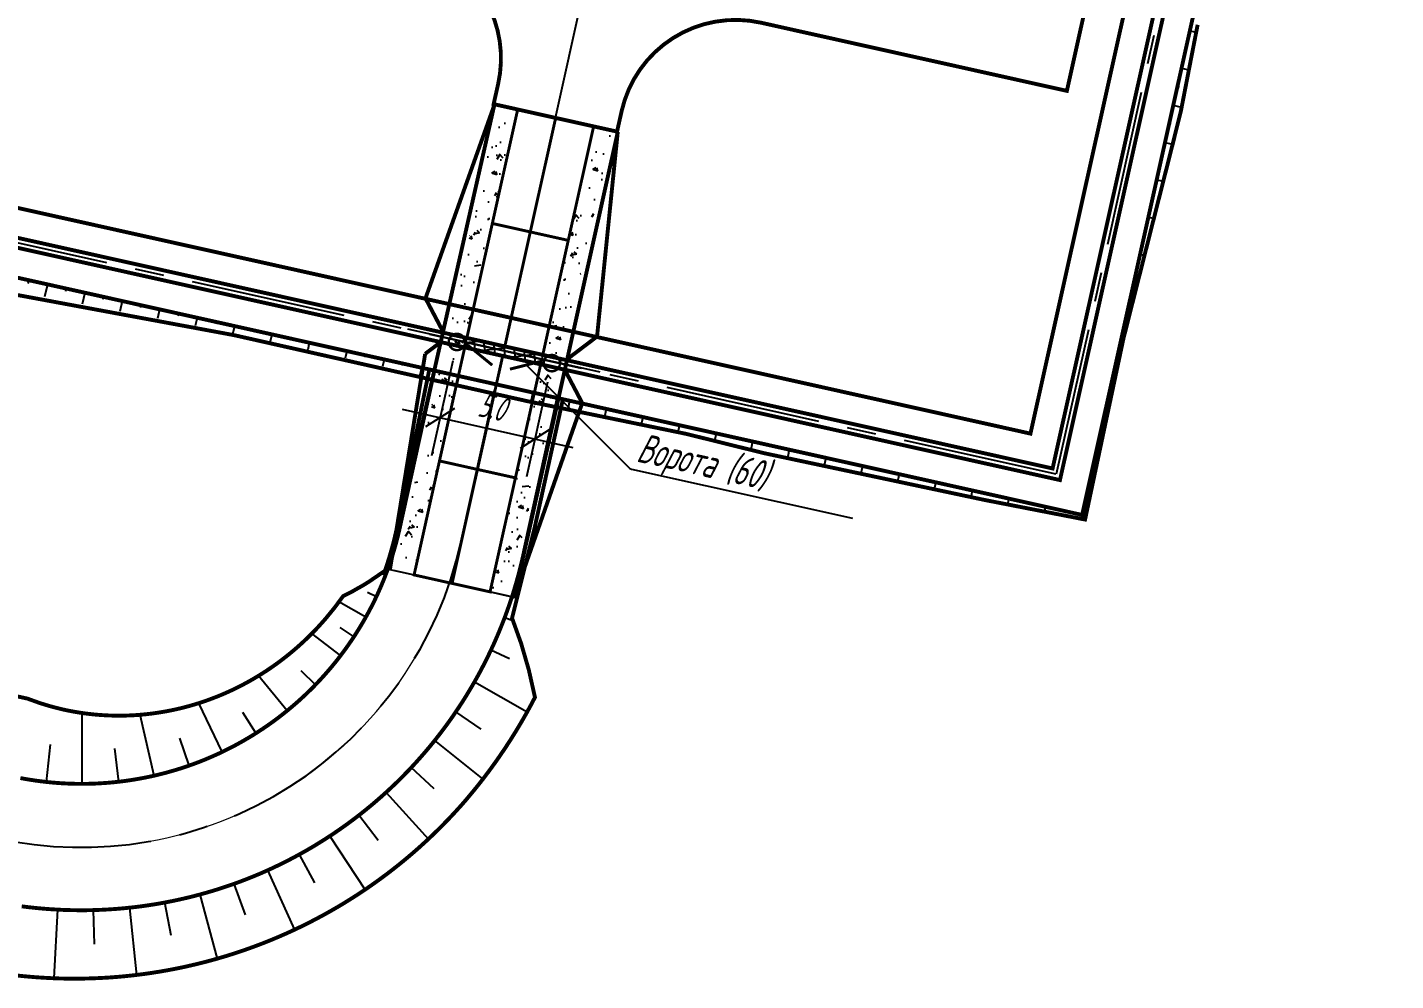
# Model space of a CAD drawing. Extents: x 5370511 to 5386565, y 1010429 to 1053793.
# Drawn here: x 5380075.1 to 5380145.4, y 1039731.8 to 1039780.8 of the extents above; entities that cross this region are included whole.
import ezdxf
from ezdxf import colors
from ezdxf.entities.mleader import LeaderData, LeaderLine
from ezdxf.math import Vec2, Vec3

# ---------------------------------------------------------------- set-up
doc = ezdxf.new("R2010")
doc.units = 0
doc.header["$PDMODE"] = 32
doc.header["$PDSIZE"] = 0.3
doc.linetypes.add('DASHDOTX2', pattern=[50.8, 25.4, -12.7, 0, -12.7])
doc.linetypes.add('осевая2', pattern=[12.5, 8, -1.5, 1.5, -1.5])
doc.layers.get('0').update_dxf_attribs({"linetype": 'CONTINUOUS'})
doc.layers.get('DEFPOINTS').update_dxf_attribs({"linetype": 'CONTINUOUS'})
for name, color, linetype in [('3D-MODEL', 7, 'CONTINUOUS'), ('АД_ось', 7, 'CONTINUOUS'), ('АД_откосы', 7, 'CONTINUOUS'), ('ГП_граница насыпи', 242, 'CONTINUOUS'), ('ГП_обвалование', 7, 'CONTINUOUS'), ('ГП_ось обвал', 1, 'осевая2'), ('ГП_Ось_проезда', 1, 'DASHDOTX2'), ('ГП_откос', 246, 'CONTINUOUS'), ('ГП_переезд', 7, 'CONTINUOUS'), ('ГП_проезд', 114, 'CONTINUOUS'), ('ТРАССА_АД', 7, 'CONTINUOUS'), ('Эстакада ЭС', 20, 'CONTINUOUS')]:
    doc.layers.add(name, color=color, linetype=linetype)
doc.layers.add('ИИ_ОФОРМЛЕНИЕ_025', color=7, linetype='CONTINUOUS', lineweight=25)
doc.styles.add('ГОСТ_НИПИ', font='gost_nipi.shx', dxfattribs={"oblique": 15})
doc.styles.add('ГОСТ_НИПИ_разм', font='gost_nipi.shx', dxfattribs={"width": 0.8, "oblique": 15, "height": 2.5})
doc.dimstyles.new('Лист М500', dxfattribs={"dimtxt": 2.5, "dimasz": 2.5, "dimexe": 2, "dimexo": 1, "dimgap": 1, "dimtad": 1, "dimdec": 1, "dimlfac": 0.5, "dimzin": 0, "dimdsep": 46, "dimtxsty": 'ГОСТ_НИПИ_разм', "dimblk": 'OBLIQUE', "dimcen": 0.09, "dimdle": 2, "dimaunit": 1, "dimadec": 0, "dimazin": 0, "dimtfac": 1, "dimtdec": 1, "dimtofl": 0, "dimtmove": 1, "dimatfit": 3, "dimldrblk": 'NONE', "dimfxl": 1, "dimtolj": 1, "dimtzin": 0, "dimarcsym": 0})

# ---------------------------------------------------------------- blocks, each defined once
blk = doc.blocks.new('ад_откосы')
at = {"layer": 'АД_ось', "color": 253, "linetype": 'осевая2'}
blk.add_lwpolyline([(5380027.69, 1039749.37), (5380073.498, 1039739.146, 0.414842), (5380097.384, 1039754.351), (5380099.18, 1039762.48)], format="xyb", dxfattribs=at)
at = {"layer": 'АД_откосы', "color": 253, "const_width": 0.2}
for points in [[(5380096.019, 1039763.165), (5380094.202, 1039754.918), (5380094.14, 1039754.661), (5380094.075, 1039754.406), (5380094.005, 1039754.151), (5380093.932, 1039753.898), (5380093.855, 1039753.645), (5380093.773, 1039753.394), (5380093.688, 1039753.145), (5380093.599, 1039752.897), (5380093.506, 1039752.65), (5380093.409, 1039752.404), (5380093.308, 1039752.161), (5380093.203, 1039751.918), (5380093.095, 1039751.678), (5380092.983, 1039751.439), (5380092.867, 1039751.202), (5380092.747, 1039750.967), (5380092.624, 1039750.734), (5380092.496, 1039750.503), (5380092.366, 1039750.274), (5380092.232, 1039750.047), (5380092.094, 1039749.822), (5380091.953, 1039749.599), (5380091.808, 1039749.378), (5380091.659, 1039749.16), (5380091.508, 1039748.944), (5380091.353, 1039748.731), (5380091.194, 1039748.52), (5380091.033, 1039748.311), (5380090.868, 1039748.106), (5380090.7, 1039747.902), (5380090.528, 1039747.702), (5380090.354, 1039747.504), (5380090.176, 1039747.309), (5380089.996, 1039747.117), (5380089.812, 1039746.927), (5380089.625, 1039746.741), (5380089.436, 1039746.557), (5380089.243, 1039746.377), (5380089.048, 1039746.199), (5380088.85, 1039746.025), (5380088.65, 1039745.854), (5380088.446, 1039745.685), (5380088.24, 1039745.521), (5380088.032, 1039745.359), (5380087.821, 1039745.201), (5380087.607, 1039745.046), (5380087.391, 1039744.894), (5380087.173, 1039744.746), (5380086.952, 1039744.601), (5380086.73, 1039744.46), (5380086.505, 1039744.323), (5380086.277, 1039744.189), (5380086.048, 1039744.058), (5380085.817, 1039743.931), (5380085.584, 1039743.808), (5380085.348, 1039743.688), (5380085.111, 1039743.573), (5380084.873, 1039743.46), (5380084.632, 1039743.352), (5380084.39, 1039743.248), (5380084.146, 1039743.147), (5380083.901, 1039743.05), (5380083.653, 1039742.957), (5380083.402, 1039742.867), (5380083.15, 1039742.781), (5380082.896, 1039742.699), (5380082.641, 1039742.622), (5380082.385, 1039742.548), (5380082.128, 1039742.478), (5380081.87, 1039742.413), (5380081.611, 1039742.351), (5380081.351, 1039742.294), (5380081.09, 1039742.241), (5380080.828, 1039742.192), (5380080.565, 1039742.147), (5380080.302, 1039742.107), (5380080.038, 1039742.07), (5380079.774, 1039742.038), (5380079.509, 1039742.01), (5380079.243, 1039741.986), (5380078.978, 1039741.967), (5380078.712, 1039741.951), (5380078.446, 1039741.94), (5380078.179, 1039741.933), (5380077.913, 1039741.931), (5380077.647, 1039741.932), (5380077.38, 1039741.938), (5380077.114, 1039741.948), (5380076.848, 1039741.962), (5380076.582, 1039741.981), (5380076.317, 1039742.004), (5380076.052, 1039742.03), (5380075.788, 1039742.062), (5380075.524, 1039742.097), (5380075.26, 1039742.137), (5380074.997, 1039742.18), (5380074.735, 1039742.228)], [(5380058.386, 1039750), (5380075.099, 1039746.31), (5380075.693, 1039746.096), (5380075.982, 1039746.004), (5380076.274, 1039745.918), (5380076.568, 1039745.839), (5380076.863, 1039745.766), (5380077.16, 1039745.701), (5380077.459, 1039745.644), (5380077.759, 1039745.593), (5380078.06, 1039745.549), (5380078.367, 1039745.512), (5380078.679, 1039745.481), (5380078.991, 1039745.459), (5380079.303, 1039745.443), (5380079.616, 1039745.435), (5380079.928, 1039745.434), (5380080.241, 1039745.441), (5380080.553, 1039745.455), (5380080.868, 1039745.477), (5380081.188, 1039745.507), (5380081.507, 1039745.544), (5380081.826, 1039745.589), (5380082.143, 1039745.641), (5380082.458, 1039745.701), (5380082.773, 1039745.768), (5380083.085, 1039745.843), (5380083.396, 1039745.925), (5380083.713, 1039746.017), (5380084.027, 1039746.116), (5380084.34, 1039746.223), (5380084.649, 1039746.337), (5380084.956, 1039746.458), (5380085.26, 1039746.586), (5380085.561, 1039746.722), (5380085.858, 1039746.865), (5380086.157, 1039747.017), (5380086.455, 1039747.178), (5380086.75, 1039747.346), (5380087.04, 1039747.52), (5380087.326, 1039747.702), (5380087.607, 1039747.89), (5380087.884, 1039748.084), (5380088.156, 1039748.286), (5380088.426, 1039748.495), (5380088.695, 1039748.714), (5380088.959, 1039748.94), (5380089.218, 1039749.172), (5380089.471, 1039749.409), (5380089.718, 1039749.653), (5380089.96, 1039749.902), (5380090.195, 1039750.158), (5380090.425, 1039750.418), (5380090.89, 1039750.986), (5380091.33, 1039751.58), (5380091.436, 1039751.63), (5380091.646, 1039751.734), (5380091.852, 1039751.845), (5380092.055, 1039751.963), (5380092.264, 1039752.078), (5380092.47, 1039752.2), (5380092.672, 1039752.329), (5380093.475, 1039752.878), (5380093.524, 1039753.022), (5380093.619, 1039753.312), (5380093.71, 1039753.603), (5380093.795, 1039753.895), (5380093.876, 1039754.189), (5380093.952, 1039754.484), (5380094.023, 1039754.78), (5380094.089, 1039755.078), (5380095.758, 1039763.223)], [(5380074.803, 1039735.638), (5380075.17, 1039735.593), (5380075.537, 1039735.553), (5380075.906, 1039735.519), (5380076.274, 1039735.491), (5380076.644, 1039735.469), (5380077.013, 1039735.452), (5380077.383, 1039735.442), (5380077.752, 1039735.437), (5380078.122, 1039735.438), (5380078.492, 1039735.445), (5380078.862, 1039735.458), (5380079.231, 1039735.477), (5380079.6, 1039735.501), (5380079.968, 1039735.531), (5380080.336, 1039735.568), (5380080.704, 1039735.609), (5380081.071, 1039735.657), (5380081.437, 1039735.711), (5380081.802, 1039735.77), (5380082.166, 1039735.835), (5380082.529, 1039735.906), (5380082.89, 1039735.983), (5380083.251, 1039736.065), (5380083.61, 1039736.153), (5380083.968, 1039736.247), (5380084.324, 1039736.346), (5380084.679, 1039736.451), (5380085.031, 1039736.561), (5380085.383, 1039736.678), (5380085.732, 1039736.799), (5380086.079, 1039736.926), (5380086.424, 1039737.059), (5380086.767, 1039737.197), (5380087.108, 1039737.34), (5380087.443, 1039737.488), (5380087.775, 1039737.642), (5380088.105, 1039737.8), (5380088.432, 1039737.963), (5380088.756, 1039738.132), (5380089.078, 1039738.306), (5380089.397, 1039738.484), (5380089.713, 1039738.668), (5380090.027, 1039738.857), (5380090.337, 1039739.051), (5380090.644, 1039739.249), (5380090.948, 1039739.452), (5380091.249, 1039739.66), (5380091.547, 1039739.873), (5380091.841, 1039740.09), (5380092.132, 1039740.312), (5380092.419, 1039740.539), (5380092.702, 1039740.77), (5380092.982, 1039741.005), (5380093.258, 1039741.245), (5380093.531, 1039741.489), (5380093.799, 1039741.738), (5380094.064, 1039741.99), (5380094.324, 1039742.247), (5380094.581, 1039742.508), (5380094.833, 1039742.772), (5380095.081, 1039743.041), (5380095.325, 1039743.314), (5380095.565, 1039743.59), (5380095.8, 1039743.87), (5380096.031, 1039744.154), (5380096.257, 1039744.441), (5380096.479, 1039744.732), (5380096.696, 1039745.026), (5380096.909, 1039745.324), (5380097.116, 1039745.625), (5380097.319, 1039745.929), (5380097.518, 1039746.237), (5380097.711, 1039746.547), (5380097.899, 1039746.861), (5380098.083, 1039747.177), (5380098.261, 1039747.496), (5380098.435, 1039747.818), (5380098.603, 1039748.143), (5380098.766, 1039748.47), (5380098.925, 1039748.8), (5380099.077, 1039749.132), (5380099.225, 1039749.467), (5380099.367, 1039749.804), (5380099.504, 1039750.143), (5380099.636, 1039750.484), (5380099.762, 1039750.827), (5380099.883, 1039751.173), (5380099.999, 1039751.52), (5380100.109, 1039751.868), (5380100.213, 1039752.219), (5380100.312, 1039752.571), (5380100.406, 1039752.925), (5380100.494, 1039753.28), (5380100.576, 1039753.636), (5380102.367, 1039761.768)], [(5380074.575, 1039732.083), (5380075.004, 1039732.04), (5380075.434, 1039732.003), (5380075.864, 1039731.973), (5380076.295, 1039731.95), (5380076.726, 1039731.933), (5380077.157, 1039731.924), (5380077.588, 1039731.922), (5380078.018, 1039731.927), (5380078.449, 1039731.938), (5380078.879, 1039731.957), (5380079.309, 1039731.982), (5380079.738, 1039732.014), (5380080.167, 1039732.054), (5380080.595, 1039732.1), (5380081.022, 1039732.153), (5380081.448, 1039732.213), (5380081.874, 1039732.28), (5380082.298, 1039732.354), (5380082.721, 1039732.434), (5380083.143, 1039732.521), (5380083.563, 1039732.616), (5380083.981, 1039732.716), (5380084.398, 1039732.824), (5380084.813, 1039732.938), (5380085.225, 1039733.059), (5380085.635, 1039733.186), (5380086.042, 1039733.32), (5380086.447, 1039733.46), (5380086.85, 1039733.607), (5380087.251, 1039733.76), (5380087.649, 1039733.92), (5380088.044, 1039734.086), (5380088.437, 1039734.258), (5380088.827, 1039734.437), (5380089.214, 1039734.622), (5380089.598, 1039734.813), (5380089.978, 1039735.011), (5380090.356, 1039735.214), (5380090.73, 1039735.424), (5380091.101, 1039735.639), (5380091.468, 1039735.861), (5380091.832, 1039736.088), (5380092.19, 1039736.32), (5380092.545, 1039736.558), (5380092.895, 1039736.802), (5380093.242, 1039737.052), (5380093.585, 1039737.306), (5380093.924, 1039737.567), (5380094.258, 1039737.833), (5380094.588, 1039738.104), (5380094.914, 1039738.38), (5380095.235, 1039738.662), (5380095.551, 1039738.949), (5380095.863, 1039739.241), (5380096.17, 1039739.538), (5380096.472, 1039739.839), (5380096.77, 1039740.146), (5380097.062, 1039740.457), (5380097.35, 1039740.773), (5380097.632, 1039741.094), (5380097.774, 1039741.262), (5380098.055, 1039741.6), (5380098.331, 1039741.943), (5380098.601, 1039742.291), (5380098.866, 1039742.643), (5380099.125, 1039742.999), (5380099.378, 1039743.359), (5380099.625, 1039743.723), (5380099.867, 1039744.091), (5380100.102, 1039744.463), (5380100.332, 1039744.838), (5380100.555, 1039745.217), (5380100.773, 1039745.6), (5380100.984, 1039745.986), (5380101.189, 1039746.376), (5380100.872, 1039747.785), (5380100.478, 1039749.143), (5380100.011, 1039750.446), (5380101.163, 1039755.05), (5380102.629, 1039761.71)]]:
    blk.add_lwpolyline(points, dxfattribs=at)
at = {"layer": 'АД_откосы', "color": 253, "linetype": 'ByBlock', "lineweight": -3}
for points in [[(5380095.758, 1039763.223), (5380096.019, 1039763.165)], [(5380102.629, 1039761.71), (5380102.367, 1039761.768)], [(5380095.01, 1039759.064), (5380095.11, 1039759.042)], [(5380094.075, 1039754.406), (5380093.941, 1039754.441)], [(5380093.793, 1039753.665), (5380093.853, 1039753.646)], [(5380093.506, 1039752.65), (5380093.273, 1039752.74)], [(5380100.312, 1039752.571), (5380100.528, 1039752.512)], [(5380092.573, 1039751.777), (5380093.035, 1039751.56)], [(5380092.496, 1039750.503), (5380091.106, 1039751.281)], [(5380100.128, 1039751.478), (5380099.996, 1039751.52)], [(5380099.636, 1039750.484), (5380100.054, 1039750.326)], [(5380091.194, 1039748.52), (5380089.713, 1039749.65)], [(5380091.158, 1039749.963), (5380091.877, 1039749.491)], [(5380099.88, 1039748.351), (5380098.922, 1039748.801)], [(5380089.152, 1039747.751), (5380089.901, 1039747.025)], [(5380088.446, 1039745.685), (5380086.981, 1039747.487)], [(5380098.083, 1039747.177), (5380100.794, 1039745.633)], [(5380077.913, 1039741.931), (5380077.906, 1039745.575)], [(5380081.611, 1039742.351), (5380080.895, 1039745.483)], [(5380085.111, 1039743.573), (5380083.91, 1039746.082)], [(5380086.158, 1039745.609), (5380086.839, 1039744.534)], [(5380098.415, 1039744.744), (5380097.114, 1039745.627)], [(5380082.908, 1039744.281), (5380083.401, 1039742.869)], [(5380096.031, 1039744.154), (5380098.511, 1039742.169)], [(5380076.263, 1039743.948), (5380076.052, 1039742.033)], [(5380079.58, 1039743.741), (5380079.773, 1039742.04)], [(5380096.001, 1039741.676), (5380094.831, 1039742.774)], [(5380093.531, 1039741.489), (5380095.711, 1039739.094)], [(5380093.131, 1039739.024), (5380092.13, 1039740.315)], [(5380090.644, 1039739.249), (5380092.455, 1039736.494)], [(5380089.878, 1039736.852), (5380089.077, 1039738.308)], [(5380087.443, 1039737.488), (5380088.821, 1039734.431)], [(5380083.968, 1039736.247), (5380084.859, 1039732.948)], [(5380086.3, 1039735.208), (5380085.731, 1039736.802)], [(5380080.336, 1039735.568), (5380080.704, 1039732.11)], [(5380082.482, 1039734.144), (5380082.165, 1039735.838)], [(5380076.644, 1039735.469), (5380076.459, 1039731.94)], [(5380078.539, 1039733.696), (5380078.492, 1039735.448)]]:
    blk.add_lwpolyline(points, dxfattribs=at)
blk = doc.blocks.new('куст_откос')
at = {"layer": 'ГП_откос', "color": 253, "lineweight": 15}
for points, const_width, elevation in [([(101.981, -37.877), (101.981, -43.077), (101.981, -48.276), (101.981, -53.476), (101.981, -58.675), (101.981, -63.874), (96.839, -63.874), (91.698, -63.874), (86.556, -63.874), (81.414, -63.874), (76.273, -63.874), (71.131, -63.874), (65.977, -63.874), (60.823, -63.874), (55.669, -63.874), (50.515, -63.874), (45.362, -63.874)], 0.01, 48.9), ([(45.703, -64.758), (50.515, -64.585), (50.786, -64.575), (55.669, -64.399), (55.869, -64.392), (57.43, -64.336), (60.823, -64.343), (61.005, -64.344), (65.977, -64.355), (66.163, -64.355), (71.131, -64.366), (72.741, -64.369), (72.9, -64.37), (72.921, -64.369), (72.954, -64.368), (76.102, -64.317), (76.273, -64.314), (81.2, -64.234), (81.275, -64.236), (81.414, -64.239), (81.556, -64.242), (85.332, -64.332), (86.556, -64.319), (86.727, -64.318), (91.698, -64.267), (96.707, -64.216), (96.839, -64.215), (96.918, -64.214), (102.181, -64.073), (102.152, -61.196), (102.134, -59.426), (102.127, -58.732), (102.127, -58.675), (102.086, -54.568), (102.116, -53.528), (102.117, -53.476), (102.264, -48.387), (102.268, -48.276), (102.383, -44.303), (102.41, -43.244), (102.414, -43.077), (102.428, -42.548), (102.304, -38.003)], 0.2, 49.01)]:
    blk.add_lwpolyline(points, dxfattribs=dict(at, const_width=const_width, elevation=elevation))
at = {"layer": 'ГП_откос', "color": 253, "linetype": 'ByBlock', "lineweight": -3}
for points in [[(101.981, -38.394), (102.248, -38.394)], [(101.981, -39.374), (102.053, -39.374)], [(101.981, -40.354), (102.291, -40.354)], [(101.981, -41.334), (102.064, -41.334)], [(101.981, -42.314), (102.333, -42.314)], [(101.981, -43.294), (102.066, -43.294)], [(101.981, -44.274), (102.303, -44.274)], [(101.981, -45.254), (102.056, -45.254)], [(101.981, -46.234), (102.258, -46.234)], [(101.981, -47.214), (102.044, -47.214)], [(101.981, -48.194), (102.212, -48.194)], [(101.981, -49.174), (102.033, -49.174)], [(101.981, -50.154), (102.167, -50.154)], [(101.981, -51.134), (102.022, -51.134)], [(101.981, -52.114), (102.121, -52.114)], [(101.981, -53.094), (102.01, -53.094)], [(101.981, -54.074), (102.076, -54.074)], [(101.981, -55.054), (102.003, -55.054)], [(101.981, -56.034), (102.076, -56.034)], [(101.981, -57.014), (102.007, -57.014)], [(101.981, -57.994), (102.092, -57.994)], [(101.981, -58.974), (102.011, -58.974)], [(101.981, -59.954), (102.108, -59.954)], [(101.981, -60.934), (102.015, -60.934)], [(101.981, -61.914), (102.124, -61.914)], [(101.981, -62.894), (102.018, -62.894)], [(46.499, -63.874), (46.499, -64.045)], [(47.484, -63.874), (47.484, -64.53)], [(48.469, -63.874), (48.469, -64.031)], [(49.454, -63.874), (49.454, -64.473)], [(50.44, -63.874), (50.44, -64.017)], [(51.425, -63.874), (51.425, -64.417)], [(52.41, -63.874), (52.41, -64.003)], [(53.396, -63.874), (53.396, -64.36)], [(54.381, -63.874), (54.381, -63.989)], [(55.366, -63.874), (55.366, -64.303)], [(56.351, -63.874), (56.351, -63.974)], [(57.337, -63.874), (57.337, -64.246)], [(58.322, -63.874), (58.322, -63.967)], [(59.307, -63.874), (59.307, -64.247)], [(60.293, -63.874), (60.293, -63.968)], [(61.278, -63.874), (61.278, -64.25)], [(62.263, -63.874), (62.263, -63.969)], [(63.249, -63.874), (63.249, -64.254)], [(64.234, -63.874), (64.234, -63.97)], [(65.219, -63.874), (65.219, -64.257)], [(66.204, -63.874), (66.204, -63.971)], [(67.19, -63.874), (67.19, -64.261)], [(68.175, -63.874), (68.175, -63.971)], [(69.16, -63.874), (69.16, -64.264)], [(70.146, -63.874), (70.146, -63.972)], [(71.131, -64.366), (71.131, -63.874)], [(72.095, -63.874), (72.095, -63.973)], [(73.059, -63.874), (73.059, -64.268)], [(74.023, -63.874), (74.023, -63.97)], [(74.987, -63.874), (74.987, -64.243)], [(75.951, -63.874), (75.951, -63.963)], [(76.915, -63.874), (76.915, -64.218)], [(77.879, -63.874), (77.879, -63.957)], [(78.843, -63.874), (78.843, -64.193)], [(79.807, -63.874), (79.807, -63.951)], [(80.771, -63.874), (80.771, -64.168)], [(81.736, -63.874), (81.736, -63.949)], [(82.7, -63.874), (82.7, -64.19)], [(83.664, -63.874), (83.664, -63.958)], [(84.628, -63.874), (84.628, -64.227)], [(85.592, -63.874), (85.592, -63.965)], [(86.556, -63.874), (86.556, -64.23)], [(87.52, -63.874), (87.52, -63.961)], [(88.484, -63.874), (88.484, -64.215)], [(89.448, -63.874), (89.448, -63.957)], [(90.412, -63.874), (90.412, -64.199)], [(91.376, -63.874), (91.376, -63.954)], [(92.34, -63.874), (92.34, -64.183)], [(93.304, -63.874), (93.304, -63.95)], [(94.268, -63.874), (94.268, -64.168)], [(95.232, -63.874), (95.232, -63.946)], [(96.196, -63.874), (96.196, -64.152)], [(97.161, -63.874), (97.161, -63.941)], [(98.125, -63.874), (98.125, -64.12)], [(99.089, -63.874), (99.089, -63.931)], [(100.053, -63.874), (100.053, -64.079)], [(101.017, -63.874), (101.017, -63.92)], [(102.181, -64.073), (101.981, -63.874)], [(101.981, -63.874), (102.139, -63.874)], [(101.981, -63.874), (101.981, -64.037)]]:
    blk.add_lwpolyline(points, dxfattribs=at)
blk = doc.blocks.new('125')
at = {"layer": 'ГП_переезд', "lineweight": -3}
h = blk.add_hatch(dxfattribs=at)
h.set_pattern_fill('AR-CONC', color=253, scale=0.3, angle=154.00719)
h.set_pattern_definition([(204.007191443, (-7634486.7304, -5076924.0718), (-1.85162098708, 1.11224984608), [0.225, -2.475]), (149.007191443, (-7634486.7304, -5076924.0718), (-0.61481389126, -2.2107483634), [0.18, -1.98]), (254.458635903, (-7634486.8847, -5076923.979), (-2.46643486206, -1.0984984994), [0.191220576, -2.103426336]), (200.191391443, (-7634486.9933, -5076924.611), (-2.66024599245, 1.849512766), [0.3375, -3.7125]), (250.642826933, (-7634487.215, -5076924.457), (-3.8011068157, -1.3978866138), [0.286831026, -3.15514128]), (145.191355433, (-7634486.9933, -5076924.611), (-3.8011068134, -1.3978866133), [0.27, -2.970000003]), (175.007191443, (-7634487.1972, -5076924.3448), (-1.08023477996, 1.87047930223), [0.225, -2.475]), (120.007191443, (-7634487.1972, -5076924.3448), (-1.60952042005, -1.635496397), [0.18, -1.98]), (225.458636183, (-7634487.2873, -5076924.1889), (-2.6897551782, 0.23498289985), [0.19122057, -2.103426336]), (191.507191443, (-7634486.7304, -5076924.07175), (-0.47047013873, -0.88167651016), [0, -1.956, 0, -2.01, 0, -1.9875]), (161.507191443, (-7634486.7304, -5076924.0718), (-1.22794207685, -0.71767254086), [0, -1.146, 0, -1.911, 0, -0.7575]), (121.507191443, (-7634486.129, -5076924.36495), (-1.409822805246, 0.762676666884), [0, -0.75, 0, -2.34, 0, -3.105]), (111.507191443, (-7634485.8594, -5076924.4964), (-1.70420454994, 0.49682078495), [0, -0.975, 0, -1.554, 0, -2.205])])
h.paths.add_polyline_path([(-13.635, 32.934), (-14.635, 32.934), (-14.635, 8.434), (-13.635, 8.434)])
h = blk.add_hatch(dxfattribs=at)
h.set_pattern_fill('AR-CONC', color=253, scale=0.3, angle=154.00719)
h.set_pattern_definition([(204.007191443, (-7634482.2361, -5076926.263), (-1.85162098708, 1.11224984608), [0.225, -2.475]), (149.007191443, (-7634482.2361, -5076926.263), (-0.61481389126, -2.2107483634), [0.18, -1.98]), (254.458635903, (-7634482.3904, -5076926.1704), (-2.46643486206, -1.0984984994), [0.191220576, -2.103426336]), (200.191391443, (-7634482.499, -5076926.8024), (-2.66024599245, 1.849512766), [0.3375, -3.7125]), (250.642826933, (-7634482.7208, -5076926.6482), (-3.8011068157, -1.3978866138), [0.286831026, -3.15514128]), (145.191355433, (-7634482.499, -5076926.8024), (-3.8011068134, -1.3978866133), [0.27, -2.970000003]), (175.007191443, (-7634482.703, -5076926.536), (-1.08023477996, 1.87047930223), [0.225, -2.475]), (120.007191443, (-7634482.703, -5076926.536), (-1.60952042005, -1.635496397), [0.18, -1.98]), (225.458636183, (-7634482.793, -5076926.3802), (-2.6897551782, 0.23498289985), [0.19122057, -2.103426336]), (191.507191443, (-7634482.2361, -5076926.26304), (-0.47047013873, -0.88167651016), [0, -1.956, 0, -2.01, 0, -1.9875]), (161.507191443, (-7634482.2361, -5076926.263), (-1.22794207685, -0.71767254086), [0, -1.146, 0, -1.911, 0, -0.7575]), (121.507191443, (-7634481.6348, -5076926.5562), (-1.409822805246, 0.762676666884), [0, -0.75, 0, -2.34, 0, -3.105]), (111.507191443, (-7634481.3651, -5076926.6877), (-1.70420454994, 0.49682078495), [0, -0.975, 0, -1.554, 0, -2.205])])
h.paths.add_polyline_path([(-8.635, 32.934), (-9.635, 32.934), (-9.635, 8.434), (-8.635, 8.434)])
at = {"layer": 'ГП_переезд'}
h = blk.add_hatch(dxfattribs=at)
h.set_pattern_fill('ANSI37', color=253, scale=4, angle=154.00719)
h.set_pattern_definition([(199.0071914425, (-7634482.2361, -5076926.26304), (0.16284341402, -0.472738852338), []), (289.0071914425, (-7634482.2361, -5076926.26304), (0.472738852338, 0.16284341402), [])])
h.paths.add_polyline_path([(-9.635, 20.934), (-13.635, 20.934), (-13.635, 20.434), (-9.635, 20.434)])
at = {"layer": 'ГП_переезд', "color": 253, "linetype": 'Continuous'}
for p, q in [((-8.635, 32.934, 0.802), (-14.635, 32.934, 0.802)), ((-6.571, 20.684, 0.802), (-16.699, 20.684, 0.802)), ((-8.635, 8.434, 0.802), (-14.635, 8.434, 0.802))]:
    blk.add_line(p, q, dxfattribs=at)
at = {"layer": 'ГП_переезд', "color": 253, "lineweight": 30}
blk.add_line((-13.635, 20.934, 0.802), (-13.868, 20.934, 0.802), dxfattribs=at)
at = {"layer": 'ГП_переезд', "color": 253, "lineweight": -3, "const_width": 0.2, "elevation": 0.802}
for points in [[(-14.857, 32.914), (-16.153, 22.434)], [(-8.364, 32.934), (-7.117, 22.434)], [(-14.88, 20.934), (-16.153, 22.434)], [(-8.389, 20.934), (-7.117, 22.434)], [(-14.88, 20.434), (-15.548, 19.646)], [(-8.389, 20.434), (-7.117, 18.934)], [(-15.548, 19.646), (-14.905, 8.415)], [(-7.117, 18.934), (-8.364, 8.415)]]:
    blk.add_lwpolyline(points, dxfattribs=at)
at = {"layer": 'ГП_переезд', "color": 253, "const_width": 0.2, "elevation": 0.802}
for points in [[(-14.94, 8.434), (-14.857, 32.914)], [(-8.362, 8.433), (-8.362, 32.934)]]:
    blk.add_lwpolyline(points, dxfattribs=at)
at = {"layer": 'ГП_переезд', "color": 253, "elevation": 0.802}
for points in [[(-13.635, 32.934), (-14.857, 32.934), (-14.905, 8.434), (-13.635, 8.434)], [(-8.364, 32.934), (-9.635, 32.934), (-9.635, 8.434), (-8.407, 8.433)]]:
    blk.add_lwpolyline(points, close=True, dxfattribs=at)
at = {"layer": 'ГП_переезд', "color": 253, "linetype": 'Continuous', "const_width": 0.15, "elevation": 0.802}
for points in [[(-11.635, 26.934), (-11.635, 32.934), (-13.635, 32.934), (-13.635, 26.934)], [(-9.635, 26.934), (-9.635, 32.934), (-11.635, 32.934), (-11.635, 26.934)], [(-11.635, 20.934), (-11.635, 26.934), (-13.635, 26.934), (-13.635, 20.934)], [(-9.635, 20.934), (-9.635, 26.934), (-11.635, 26.934), (-11.635, 20.934)], [(-11.635, 14.434), (-11.635, 20.434), (-13.635, 20.434), (-13.635, 14.434)], [(-9.635, 14.434), (-9.635, 20.434), (-11.635, 20.434), (-11.635, 14.434)], [(-11.635, 8.434), (-11.635, 14.434), (-13.635, 14.434), (-13.635, 8.434)], [(-9.635, 8.434), (-9.635, 14.434), (-11.635, 14.434), (-11.635, 8.434)]]:
    blk.add_lwpolyline(points, close=True, dxfattribs=at)
blk = doc.blocks.new('_None')
blk = doc.blocks.new('_Oblique')
at = {"color": 0, "linetype": 'ByBlock', "lineweight": -2}
blk.add_line((-0.5, -0.5), (0.5, 0.5), dxfattribs=at)
blk = doc.blocks.new('*D413')
at = {"color": 0, "lineweight": -2, "transparency": 16777216}
for p, q in [((5380096.959, 1039763.657), (5380095.875, 1039758.79)), ((5380101.839, 1039762.57), (5380100.755, 1039757.703)), ((5380094.357, 1039761.177), (5380103.142, 1039759.22))]:
    blk.add_line(p, q, dxfattribs=at)
at = {"layer": 'DEFPOINTS', "color": 0, "lineweight": 15, "transparency": 16777216}
for p in [(5380097.176, 1039764.633), (5380102.056, 1039763.546), (5380101.19, 1039759.655)]:
    blk.add_point(p, dxfattribs=at)
at = {"color": 0, "lineweight": -2, "transparency": 16777216, "xscale": 1.25, "yscale": 1.25, "zscale": 1.25}
for p, rotation in [((5380096.309, 1039760.742), 167.4452412575006), ((5380101.19, 1039759.655), 347.4452412575006)]:
    blk.add_blockref('_Oblique', p, dxfattribs=dict(at, rotation=rotation))
at = {"color": 0, "transparency": 16777216, "insert": (5380098.994, 1039761.297), "char_height": 2.5, "attachment_point": 5, "rotation": 347.44524, "style": 'ГОСТ_НИПИ_разм'}
blk.add_mtext('\\A1;{\\H0.5x;5.0}', dxfattribs=at)

msp = doc.modelspace()

# ---------------------------------------------------------------- linework, layer by layer
at = {"layer": 'ТРАССА_АД', "lineweight": 20}
msp.add_lwpolyline([(5380027.69, 1039749.37), (5380073.498, 1039739.146, 0.414842), (5380097.384, 1039754.351), (5380099.18, 1039762.48)], format="xyb", dxfattribs=at)

# ---------------------------------------------------------------- next in the draw order: block references
at = {"layer": 'АД_откосы', "color": 253}
msp.add_blockref('ад_откосы', (0, 0), dxfattribs=at)

# ---------------------------------------------------------------- next in the draw order: linework, layer by layer
at = {"const_width": 0.125}
for points in [[(5380097.267, 1039765.043, 1), (5380097.085, 1039764.223, 1), (5380097.267, 1039765.043, 49.91739)], [(5380102.148, 1039763.956, 1), (5380101.965, 1039763.136, 1), (5380102.148, 1039763.956, 49.91739)]]:
    msp.add_lwpolyline(points, format="xyb", dxfattribs=at)
at = {"const_width": 0.15}
for points in [[(5380097.664, 1039764.524), (5380098.994, 1039763.441)], [(5380101.568, 1039763.654), (5380099.904, 1039763.238)]]:
    msp.add_lwpolyline(points, dxfattribs=at)
at = {"layer": '3D-MODEL', "color": 253, "lineweight": 15}
msp.add_polyline3d([(5379975.475, 1039865.41, 48.9), (5379975.475, 1039865.41, 48.9), (5380145.315, 1039827.588, 48.9), (5380138.358, 1039796.348, 49.14), (5380129.316, 1039755.747, 49.3), (5380099.204, 1039762.453, 49.3), (5380033.806, 1039777.017, 49.3), (5379969.238, 1039791.397, 49.3), (5379971.629, 1039802.134, 49.25), (5379961.868, 1039804.307, 49.25), (5379968.519, 1039834.171, 49.1)], close=True, dxfattribs=at)
at = {"layer": 'ГП_граница насыпи', "color": 253}
msp.add_lwpolyline([(5379975.475, 1039865.41), (5380145.315, 1039827.588), (5380129.316, 1039755.747), (5379969.238, 1039791.397), (5379971.629, 1039802.134), (5379961.868, 1039804.307)], close=True, dxfattribs=at)
at = {"layer": 'ГП_обвалование', "color": 253, "const_width": 0.2}
for points in [[(5379975.475, 1039865.41), (5380145.315, 1039827.588), (5380129.316, 1039755.747), (5379969.238, 1039791.397), (5379971.629, 1039802.134), (5379961.868, 1039804.307)], [(5379976.614, 1039863.62), (5380143.525, 1039826.45), (5380128.178, 1039757.538), (5379971.028, 1039792.535), (5379973.419, 1039803.272), (5379963.658, 1039805.445)], [(5379976.993, 1039863.023), (5380142.928, 1039826.07), (5380127.799, 1039758.134), (5379971.625, 1039792.914), (5379974.016, 1039803.651), (5379964.255, 1039805.825)], [(5379978.131, 1039861.233), (5380141.138, 1039824.932), (5380126.661, 1039759.925), (5379973.415, 1039794.052), (5379975.806, 1039804.789), (5379966.045, 1039806.963)]]:
    msp.add_lwpolyline(points, close=True, dxfattribs=at)
at = {"layer": 'ГП_ось обвал', "color": 253}
msp.add_lwpolyline([(5379976.803, 1039863.322), (5380143.226, 1039826.26), (5380127.989, 1039757.836), (5379971.326, 1039792.724), (5379973.717, 1039803.461), (5379963.957, 1039805.635)], close=True, dxfattribs=at)
at = {"layer": 'ГП_Ось_проезда', "color": 253}
msp.add_lwpolyline([(5380102.236, 1039776.147), (5380104.479, 1039786.22)], dxfattribs=at)
at = {"layer": 'ГП_проезд', "color": 253, "const_width": 0.2}
msp.add_lwpolyline([(5379977.848, 1039806.994), (5379968.078, 1039809.17), (5379978.507, 1039856.022), (5380138.098, 1039820.482), (5380128.533, 1039777.534), (5380112.803, 1039781.037, 0.413433), (5380105.646, 1039776.5), (5380105.408, 1039775.441), (5380099.064, 1039776.854), (5380099.294, 1039777.882, 0.414994), (5380094.745, 1039785.058), (5380047.42, 1039795.598, 0.414214), (5380040.26, 1039791.045), (5380040.035, 1039790.036), (5380033.709, 1039791.445, 0.309973), (5380029.612, 1039795.466), (5379977.848, 1039806.994)], format="xyb", dxfattribs=at)
at = {"layer": 'Эстакада ЭС', "const_width": 0.15}
msp.add_lwpolyline([(5380101.568, 1039763.654), (5380099.904, 1039763.238)], dxfattribs=at)
at = {"layer": 'Эстакада ЭС', "const_width": 0.125}
msp.add_lwpolyline([(5380102.148, 1039763.956, 1), (5380101.965, 1039763.136, 1), (5380102.148, 1039763.956, 49.91739)], format="xyb", dxfattribs=at)

# ---------------------------------------------------------------- next in the draw order: block references
at = {"layer": 'ГП_откос', "color": 253, "lineweight": 15, "rotation": 347.4452412677718}
msp.add_blockref('куст_откос', (5380043.659, 1039840.262), dxfattribs=at)
at = {"layer": 'ИИ_ОФОРМЛЕНИЕ_025', "rotation": 347.4442999810406}
msp.add_blockref('125', (5380106.45, 1039741.468, -0.802), dxfattribs=at)

# ---------------------------------------------------------------- next in the draw order: dimensions: what is measured, and where the dimension line sits
dim = msp.add_linear_dim(base=(5380101.19, 1039759.655), p1=(5380097.176, 1039764.633), p2=(5380102.056, 1039763.546), angle=347.44524, text='{\\H0.5x;<>}', dimstyle='Лист М500', override={"dimasz": 1.25, "dimgap": 0.5, "dimlfac": 1})
dim.commit()
dim.dimension.update_dxf_attribs({"geometry": '*D413', "text_midpoint": (5380098.994, 1039761.297)})

# ---------------------------------------------------------------- next in the draw order: leaders
ml = msp.add_multileader_mtext('Standard')
ml.set_content('{\\W0.8;Ворота (60)}', color=256, style='ГОСТ_НИПИ')
ml.set_leader_properties()
ml.set_arrow_properties(name='NONE')
ml.build(insert=Vec2(0, 0))
ml.multileader.update_dxf_attribs({"text_left_attachment_type": 6, "text_right_attachment_type": 6, "dogleg_length": 0.2, "arrow_head_size": 0.1})
ctx = ml.context
ctx.base_point, ctx.char_height, ctx.arrow_head_size, ctx.landing_gap_size, ctx.plane_origin, ctx.plane_x_axis, ctx.plane_y_axis = Vec3(5380106.159, 1039758.105), 1.5, 0.1, 0.1, Vec3(5380100.719, 1039763.479), Vec3(0.976089, -0.217373), Vec3(0.217373, 0.976089)
ctx.left_attachment, ctx.right_attachment = 6, 6
notes = []
notes.append((ctx, [(0, (1, 1, 0), (5380106.061, 1039758.127), (0.976089, -0.217373), 0.1, [(0, [(5380100.719, 1039763.479)], 0, [])])]))
ctx.mtext.insert, ctx.mtext.text_direction, ctx.mtext.rotation, ctx.mtext.flow_direction = Vec3(5380106.675, 1039759.966), Vec3(0.976089, -0.217373), 6.064063, 5
for ctx, leaders in notes:
    for number, flags, end, landing, length, lines in leaders:
        leader = LeaderData()
        leader.index, (leader.has_last_leader_line, leader.has_dogleg_vector, leader.attachment_direction) = number, flags
        leader.last_leader_point, leader.dogleg_vector, leader.dogleg_length = Vec3(end), Vec3(landing), length
        for number, points, colour, breaks in lines:
            line = LeaderLine()
            line.index, line.vertices, line.color, line.breaks = number, Vec3.list(points), colors.encode_raw_color(colour), breaks
            leader.lines.append(line)
        ctx.leaders.append(leader)

doc.saveas('drawing.dxf')
